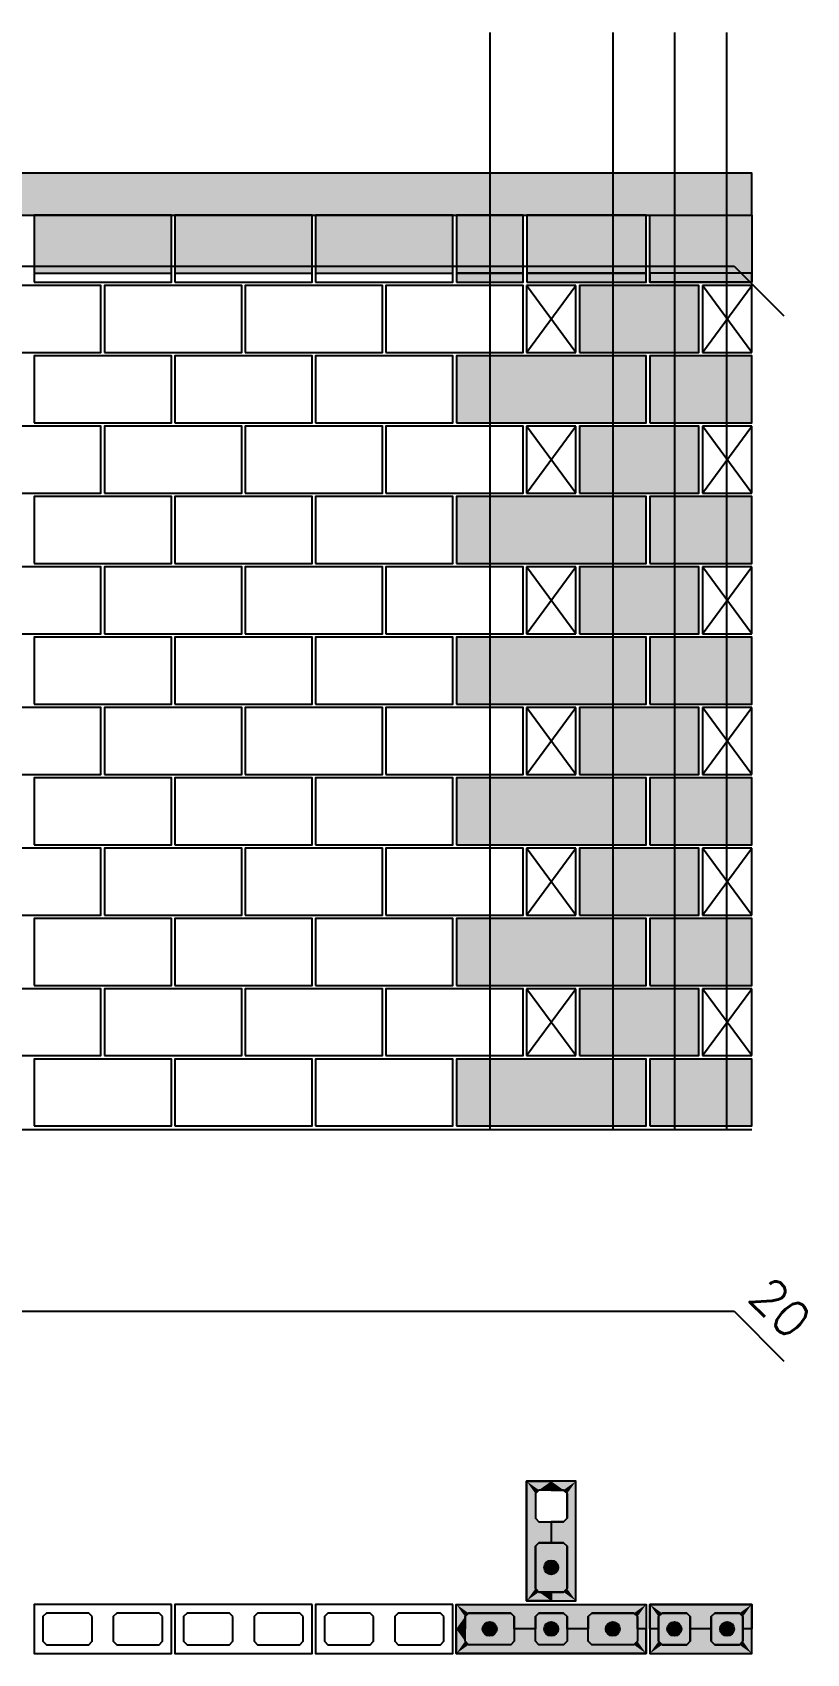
# Model space of a CAD drawing. Extents: x -1.9 to 86, y -1.6 to 60.9.
# Drawn here: x 14.92 to 19.32, y 45.37 to 54.59 of the extents above; entities that cross this region are included whole.
import ezdxf

# ---------------------------------------------------------------- set-up
doc = ezdxf.new("R2010")
doc.units = 0
doc.header["$MEASUREMENT"] = 0
doc.linetypes.add('ESTILO_TQS_0001', pattern=[0.45, 0.3, -0.15])
for name, color, linetype in [('PENA_01', 1, 'CONTINUOUS'), ('PENA_02', 2, 'CONTINUOUS'), ('PENA_03', 3, 'CONTINUOUS'), ('PENA_05', 5, 'CONTINUOUS'), ('PENA_09', 254, 'CONTINUOUS'), ('PENA_11', 252, 'CONTINUOUS'), ('PENA_19', 240, 'CONTINUOUS'), ('PENA_21', 100, 'CONTINUOUS'), ('PENA_23', 50, 'CONTINUOUS'), ('PENA_27', 21, 'CONTINUOUS')]:
    doc.layers.add(name, color=color, linetype=linetype)
doc.styles.get("Standard").update_dxf_attribs({"font": 'ROMANS.SHX'})

msp = doc.modelspace()

# ---------------------------------------------------------------- linework, layer by layer
at = {"layer": 'PENA_01', "linetype": 'Continuous'}
for p, q in [((14.9279, 53.2247), (15.7079, 53.2247)), ((15.7279, 53.2247), (16.5079, 53.2247)), ((16.5279, 53.2247), (17.3079, 53.2247)), ((17.3279, 53.2247), (17.7079, 53.2247)), ((17.7279, 53.2247), (18.4079, 53.2247))]:
    msp.add_line(p, q, dxfattribs=at)
for points in [[(17.7775, 46.2839), (17.7775, 46.1439), (17.7975, 46.1239), (17.9375, 46.1239), (17.9575, 46.1439), (17.9575, 46.2839), (17.9375, 46.3039), (17.7975, 46.3039), (17.7775, 46.2839)], [(17.7775, 45.9839), (17.7775, 45.7439), (17.7975, 45.7239), (17.9375, 45.7239), (17.9575, 45.7439), (17.9575, 45.9839), (17.9375, 46.0039), (17.7975, 46.0039), (17.7775, 45.9839)], [(15.2575, 45.5839), (15.2375, 45.6039), (14.9975, 45.6039), (14.9775, 45.5839), (14.9775, 45.4439), (14.9975, 45.4239), (15.2375, 45.4239), (15.2575, 45.4439), (15.2575, 45.5839)], [(15.6575, 45.5839), (15.6375, 45.6039), (15.3975, 45.6039), (15.3775, 45.5839), (15.3775, 45.4439), (15.3975, 45.4239), (15.6375, 45.4239), (15.6575, 45.4439), (15.6575, 45.5839)], [(16.0575, 45.5839), (16.0375, 45.6039), (15.7975, 45.6039), (15.7775, 45.5839), (15.7775, 45.4439), (15.7975, 45.4239), (16.0375, 45.4239), (16.0575, 45.4439), (16.0575, 45.5839)], [(16.4575, 45.5839), (16.4375, 45.6039), (16.1975, 45.6039), (16.1775, 45.5839), (16.1775, 45.4439), (16.1975, 45.4239), (16.4375, 45.4239), (16.4575, 45.4439), (16.4575, 45.5839)], [(16.8575, 45.5839), (16.8375, 45.6039), (16.5975, 45.6039), (16.5775, 45.5839), (16.5775, 45.4439), (16.5975, 45.4239), (16.8375, 45.4239), (16.8575, 45.4439), (16.8575, 45.5839)], [(17.2575, 45.5839), (17.2375, 45.6039), (16.9975, 45.6039), (16.9775, 45.5839), (16.9775, 45.4439), (16.9975, 45.4239), (17.2375, 45.4239), (17.2575, 45.4439), (17.2575, 45.5839)], [(17.6575, 45.4439), (17.6375, 45.4239), (17.3975, 45.4239), (17.3775, 45.4439), (17.3775, 45.5839), (17.3975, 45.6039), (17.6375, 45.6039), (17.6575, 45.5839), (17.6575, 45.4439)], [(17.9575, 45.4439), (17.9375, 45.4239), (17.7975, 45.4239), (17.7775, 45.4439), (17.7775, 45.5839), (17.7975, 45.6039), (17.9375, 45.6039), (17.9575, 45.5839), (17.9575, 45.4439)], [(18.3575, 45.4439), (18.3375, 45.4239), (18.0975, 45.4239), (18.0775, 45.4439), (18.0775, 45.5839), (18.0975, 45.6039), (18.3375, 45.6039), (18.3575, 45.5839), (18.3575, 45.4439)]]:
    msp.add_lwpolyline(points, dxfattribs=at)
at = {"layer": 'PENA_01', "linetype": 'ESTILO_TQS_0001'}
for points in [[(18.6575, 45.5839), (18.6375, 45.6039), (18.4975, 45.6039), (18.4775, 45.5839), (18.4775, 45.4439), (18.4975, 45.4239), (18.6375, 45.4239), (18.6575, 45.4439), (18.6575, 45.5839)], [(18.9575, 45.5839), (18.9375, 45.6039), (18.7975, 45.6039), (18.7775, 45.5839), (18.7775, 45.4439), (18.7975, 45.4239), (18.9375, 45.4239), (18.9575, 45.4439), (18.9575, 45.5839)]]:
    msp.add_lwpolyline(points, dxfattribs=at)
at = {"layer": 'PENA_02', "linetype": 'ESTILO_TQS_0001'}
msp.add_line((19.0079, 53.2247), (18.4279, 53.2247), dxfattribs=at)
at = {"layer": 'PENA_02', "linetype": 'Continuous'}
for p, q in [((18.0075, 53.1547), (17.7275, 53.1547)), ((17.7275, 53.1547), (17.7275, 52.7747)), ((18.0075, 52.7747), (18.0075, 53.1547)), ((19.0075, 53.1547), (18.7275, 53.1547)), ((18.7275, 53.1547), (18.7275, 52.7747)), ((19.0075, 52.7747), (19.0075, 53.1547)), ((17.7275, 52.7747), (18.0075, 52.7747)), ((18.7275, 52.7747), (19.0075, 52.7747)), ((18.0075, 52.3547), (17.7275, 52.3547)), ((17.7275, 52.3547), (17.7275, 51.9747)), ((18.0075, 51.9747), (18.0075, 52.3547)), ((19.0075, 52.3547), (18.7275, 52.3547)), ((18.7275, 52.3547), (18.7275, 51.9747)), ((19.0075, 51.9747), (19.0075, 52.3547)), ((17.7275, 51.9747), (18.0075, 51.9747)), ((18.7275, 51.9747), (19.0075, 51.9747)), ((18.0075, 51.5547), (17.7275, 51.5547)), ((17.7275, 51.5547), (17.7275, 51.1747)), ((18.0075, 51.1747), (18.0075, 51.5547)), ((19.0075, 51.5547), (18.7275, 51.5547)), ((18.7275, 51.5547), (18.7275, 51.1747)), ((19.0075, 51.1747), (19.0075, 51.5547)), ((17.7275, 51.1747), (18.0075, 51.1747)), ((18.7275, 51.1747), (19.0075, 51.1747)), ((18.0075, 50.7547), (17.7275, 50.7547)), ((17.7275, 50.7547), (17.7275, 50.3747)), ((18.0075, 50.3747), (18.0075, 50.7547)), ((19.0075, 50.7547), (18.7275, 50.7547)), ((18.7275, 50.7547), (18.7275, 50.3747)), ((19.0075, 50.3747), (19.0075, 50.7547)), ((17.7275, 50.3747), (18.0075, 50.3747)), ((18.7275, 50.3747), (19.0075, 50.3747)), ((18.0075, 49.9547), (17.7275, 49.9547)), ((17.7275, 49.9547), (17.7275, 49.5747)), ((18.0075, 49.5747), (18.0075, 49.9547)), ((19.0075, 49.9547), (18.7275, 49.9547)), ((18.7275, 49.9547), (18.7275, 49.5747)), ((19.0075, 49.5747), (19.0075, 49.9547)), ((17.7275, 49.5747), (18.0075, 49.5747)), ((18.7275, 49.5747), (19.0075, 49.5747)), ((18.0075, 49.1547), (17.7275, 49.1547)), ((17.7275, 49.1547), (17.7275, 48.7747)), ((18.0075, 48.7747), (18.0075, 49.1547)), ((19.0075, 49.1547), (18.7275, 49.1547)), ((18.7275, 49.1547), (18.7275, 48.7747)), ((19.0075, 48.7747), (19.0075, 49.1547)), ((17.7275, 48.7747), (18.0075, 48.7747)), ((18.7275, 48.7747), (19.0075, 48.7747)), ((9.0275, 48.3547), (19.0079, 48.3547)), ((17.3275, 45.3739), (17.3275, 45.6539)), ((17.3275, 45.6539), (18.4075, 45.6539)), ((18.4075, 45.6539), (18.4075, 45.3739)), ((18.4075, 45.3739), (17.3275, 45.3739))]:
    msp.add_line(p, q, dxfattribs=at)
for points in [[(9.0275, 53.5547), (19.0074, 53.5547), (19.0074, 53.7947), (9.0275, 53.7947), (9.0275, 53.5547)], [(14.9279, 53.1747), (15.7079, 53.1747), (15.7079, 53.5547), (14.9279, 53.5547), (14.9279, 53.1747)], [(15.7279, 53.1747), (16.5079, 53.1747), (16.5079, 53.5547), (15.7279, 53.5547), (15.7279, 53.1747)], [(16.5279, 53.1747), (17.3079, 53.1747), (17.3079, 53.5547), (16.5279, 53.5547), (16.5279, 53.1747)], [(17.3279, 53.1747), (17.7079, 53.1747), (17.7079, 53.5547), (17.3279, 53.5547), (17.3279, 53.1747)], [(17.7279, 53.1747), (18.4079, 53.1747), (18.4079, 53.5547), (17.7279, 53.5547), (17.7279, 53.1747)], [(19.0079, 53.1747), (18.4279, 53.1747), (18.4279, 53.5547), (19.0079, 53.5547), (19.0079, 53.1747)], [(14.5275, 52.7747), (15.3075, 52.7747), (15.3075, 53.1547), (14.5275, 53.1547), (14.5275, 52.7747)], [(15.3275, 52.7747), (16.1075, 52.7747), (16.1075, 53.1547), (15.3275, 53.1547), (15.3275, 52.7747)], [(16.1275, 52.7747), (16.9075, 52.7747), (16.9075, 53.1547), (16.1275, 53.1547), (16.1275, 52.7747)], [(16.9275, 52.7747), (17.7075, 52.7747), (17.7075, 53.1547), (16.9275, 53.1547), (16.9275, 52.7747)], [(18.0275, 52.7747), (18.7075, 52.7747), (18.7075, 53.1547), (18.0275, 53.1547), (18.0275, 52.7747)], [(14.9279, 52.3747), (15.7079, 52.3747), (15.7079, 52.7547), (14.9279, 52.7547), (14.9279, 52.3747)], [(15.7279, 52.3747), (16.5079, 52.3747), (16.5079, 52.7547), (15.7279, 52.7547), (15.7279, 52.3747)], [(16.5279, 52.3747), (17.3079, 52.3747), (17.3079, 52.7547), (16.5279, 52.7547), (16.5279, 52.3747)], [(17.3279, 52.3747), (18.4079, 52.3747), (18.4079, 52.7547), (17.3279, 52.7547), (17.3279, 52.3747)], [(18.4279, 52.3747), (19.0079, 52.3747), (19.0079, 52.7547), (18.4279, 52.7547), (18.4279, 52.3747)], [(14.5275, 51.9747), (15.3075, 51.9747), (15.3075, 52.3547), (14.5275, 52.3547), (14.5275, 51.9747)], [(15.3275, 51.9747), (16.1075, 51.9747), (16.1075, 52.3547), (15.3275, 52.3547), (15.3275, 51.9747)], [(16.1275, 51.9747), (16.9075, 51.9747), (16.9075, 52.3547), (16.1275, 52.3547), (16.1275, 51.9747)], [(16.9275, 51.9747), (17.7075, 51.9747), (17.7075, 52.3547), (16.9275, 52.3547), (16.9275, 51.9747)], [(18.0275, 51.9747), (18.7075, 51.9747), (18.7075, 52.3547), (18.0275, 52.3547), (18.0275, 51.9747)], [(14.9279, 51.5747), (15.7079, 51.5747), (15.7079, 51.9547), (14.9279, 51.9547), (14.9279, 51.5747)], [(15.7279, 51.5747), (16.5079, 51.5747), (16.5079, 51.9547), (15.7279, 51.9547), (15.7279, 51.5747)], [(16.5279, 51.5747), (17.3079, 51.5747), (17.3079, 51.9547), (16.5279, 51.9547), (16.5279, 51.5747)], [(17.3279, 51.5747), (18.4079, 51.5747), (18.4079, 51.9547), (17.3279, 51.9547), (17.3279, 51.5747)], [(18.4279, 51.5747), (19.0079, 51.5747), (19.0079, 51.9547), (18.4279, 51.9547), (18.4279, 51.5747)], [(14.5275, 51.1747), (15.3075, 51.1747), (15.3075, 51.5547), (14.5275, 51.5547), (14.5275, 51.1747)], [(15.3275, 51.1747), (16.1075, 51.1747), (16.1075, 51.5547), (15.3275, 51.5547), (15.3275, 51.1747)], [(16.1275, 51.1747), (16.9075, 51.1747), (16.9075, 51.5547), (16.1275, 51.5547), (16.1275, 51.1747)], [(16.9275, 51.1747), (17.7075, 51.1747), (17.7075, 51.5547), (16.9275, 51.5547), (16.9275, 51.1747)], [(18.0275, 51.1747), (18.7075, 51.1747), (18.7075, 51.5547), (18.0275, 51.5547), (18.0275, 51.1747)], [(14.9279, 50.7747), (15.7079, 50.7747), (15.7079, 51.1547), (14.9279, 51.1547), (14.9279, 50.7747)], [(15.7279, 50.7747), (16.5079, 50.7747), (16.5079, 51.1547), (15.7279, 51.1547), (15.7279, 50.7747)], [(16.5279, 50.7747), (17.3079, 50.7747), (17.3079, 51.1547), (16.5279, 51.1547), (16.5279, 50.7747)], [(17.3279, 50.7747), (18.4079, 50.7747), (18.4079, 51.1547), (17.3279, 51.1547), (17.3279, 50.7747)], [(18.4279, 50.7747), (19.0079, 50.7747), (19.0079, 51.1547), (18.4279, 51.1547), (18.4279, 50.7747)], [(14.5275, 50.3747), (15.3075, 50.3747), (15.3075, 50.7547), (14.5275, 50.7547), (14.5275, 50.3747)], [(15.3275, 50.3747), (16.1075, 50.3747), (16.1075, 50.7547), (15.3275, 50.7547), (15.3275, 50.3747)], [(16.1275, 50.3747), (16.9075, 50.3747), (16.9075, 50.7547), (16.1275, 50.7547), (16.1275, 50.3747)], [(16.9275, 50.3747), (17.7075, 50.3747), (17.7075, 50.7547), (16.9275, 50.7547), (16.9275, 50.3747)], [(18.0275, 50.3747), (18.7075, 50.3747), (18.7075, 50.7547), (18.0275, 50.7547), (18.0275, 50.3747)], [(14.9279, 49.9747), (15.7079, 49.9747), (15.7079, 50.3547), (14.9279, 50.3547), (14.9279, 49.9747)], [(15.7279, 49.9747), (16.5079, 49.9747), (16.5079, 50.3547), (15.7279, 50.3547), (15.7279, 49.9747)], [(16.5279, 49.9747), (17.3079, 49.9747), (17.3079, 50.3547), (16.5279, 50.3547), (16.5279, 49.9747)], [(17.3279, 49.9747), (18.4079, 49.9747), (18.4079, 50.3547), (17.3279, 50.3547), (17.3279, 49.9747)], [(18.4279, 49.9747), (19.0079, 49.9747), (19.0079, 50.3547), (18.4279, 50.3547), (18.4279, 49.9747)], [(14.5275, 49.5747), (15.3075, 49.5747), (15.3075, 49.9547), (14.5275, 49.9547), (14.5275, 49.5747)], [(15.3275, 49.5747), (16.1075, 49.5747), (16.1075, 49.9547), (15.3275, 49.9547), (15.3275, 49.5747)], [(16.1275, 49.5747), (16.9075, 49.5747), (16.9075, 49.9547), (16.1275, 49.9547), (16.1275, 49.5747)], [(16.9275, 49.5747), (17.7075, 49.5747), (17.7075, 49.9547), (16.9275, 49.9547), (16.9275, 49.5747)], [(18.0275, 49.5747), (18.7075, 49.5747), (18.7075, 49.9547), (18.0275, 49.9547), (18.0275, 49.5747)], [(14.9279, 49.1747), (15.7079, 49.1747), (15.7079, 49.5547), (14.9279, 49.5547), (14.9279, 49.1747)], [(15.7279, 49.1747), (16.5079, 49.1747), (16.5079, 49.5547), (15.7279, 49.5547), (15.7279, 49.1747)], [(16.5279, 49.1747), (17.3079, 49.1747), (17.3079, 49.5547), (16.5279, 49.5547), (16.5279, 49.1747)], [(17.3279, 49.1747), (18.4079, 49.1747), (18.4079, 49.5547), (17.3279, 49.5547), (17.3279, 49.1747)], [(18.4279, 49.1747), (19.0079, 49.1747), (19.0079, 49.5547), (18.4279, 49.5547), (18.4279, 49.1747)], [(14.5275, 48.7747), (15.3075, 48.7747), (15.3075, 49.1547), (14.5275, 49.1547), (14.5275, 48.7747)], [(15.3275, 48.7747), (16.1075, 48.7747), (16.1075, 49.1547), (15.3275, 49.1547), (15.3275, 48.7747)], [(16.1275, 48.7747), (16.9075, 48.7747), (16.9075, 49.1547), (16.1275, 49.1547), (16.1275, 48.7747)], [(16.9275, 48.7747), (17.7075, 48.7747), (17.7075, 49.1547), (16.9275, 49.1547), (16.9275, 48.7747)], [(18.0275, 48.7747), (18.7075, 48.7747), (18.7075, 49.1547), (18.0275, 49.1547), (18.0275, 48.7747)], [(14.9279, 48.3747), (15.7079, 48.3747), (15.7079, 48.7547), (14.9279, 48.7547), (14.9279, 48.3747)], [(15.7279, 48.3747), (16.5079, 48.3747), (16.5079, 48.7547), (15.7279, 48.7547), (15.7279, 48.3747)], [(16.5279, 48.3747), (17.3079, 48.3747), (17.3079, 48.7547), (16.5279, 48.7547), (16.5279, 48.3747)], [(17.3279, 48.3747), (18.4079, 48.3747), (18.4079, 48.7547), (17.3279, 48.7547), (17.3279, 48.3747)], [(18.4279, 48.3747), (19.0079, 48.3747), (19.0079, 48.7547), (18.4279, 48.7547), (18.4279, 48.3747)], [(17.7275, 46.3539), (17.7275, 45.6739), (18.0075, 45.6739), (18.0075, 46.3539), (17.7275, 46.3539)], [(15.7075, 45.6539), (14.9275, 45.6539), (14.9275, 45.3739), (15.7075, 45.3739), (15.7075, 45.6539)], [(16.5075, 45.6539), (15.7275, 45.6539), (15.7275, 45.3739), (16.5075, 45.3739), (16.5075, 45.6539)], [(17.3075, 45.6539), (16.5275, 45.6539), (16.5275, 45.3739), (17.3075, 45.3739), (17.3075, 45.6539)], [(19.0075, 45.6539), (18.4275, 45.6539), (18.4275, 45.3739), (19.0075, 45.3739), (19.0075, 45.6539)]]:
    msp.add_lwpolyline(points, dxfattribs=at)
at = {"layer": 'PENA_03', "linetype": 'Continuous'}
for p, q in [((17.7275, 52.7747), (18.0075, 53.1547)), ((18.0075, 52.7747), (17.7275, 53.1547)), ((18.7275, 52.7747), (19.0075, 53.1547)), ((19.0075, 52.7747), (18.7275, 53.1547)), ((17.7275, 51.9747), (18.0075, 52.3547)), ((18.0075, 51.9747), (17.7275, 52.3547)), ((18.7275, 51.9747), (19.0075, 52.3547)), ((19.0075, 51.9747), (18.7275, 52.3547)), ((17.7275, 51.1747), (18.0075, 51.5547)), ((18.0075, 51.1747), (17.7275, 51.5547)), ((18.7275, 51.1747), (19.0075, 51.5547)), ((19.0075, 51.1747), (18.7275, 51.5547)), ((17.7275, 50.3747), (18.0075, 50.7547)), ((18.0075, 50.3747), (17.7275, 50.7547)), ((18.7275, 50.3747), (19.0075, 50.7547)), ((19.0075, 50.3747), (18.7275, 50.7547)), ((17.7275, 49.5747), (18.0075, 49.9547)), ((18.0075, 49.5747), (17.7275, 49.9547)), ((18.7275, 49.5747), (19.0075, 49.9547)), ((19.0075, 49.5747), (18.7275, 49.9547)), ((17.7275, 48.7747), (18.0075, 49.1547)), ((18.0075, 48.7747), (17.7275, 49.1547)), ((18.7275, 48.7747), (19.0075, 49.1547)), ((19.0075, 48.7747), (18.7275, 49.1547))]:
    msp.add_line(p, q, dxfattribs=at)
for points in [[(17.7975, 45.7239), (17.7775, 45.7439), (17.7775, 45.9839), (17.7975, 46.0039), (17.9375, 46.0039), (17.9575, 45.9839), (17.9575, 45.7439), (17.9375, 45.7239), (17.7975, 45.7239)], [(17.6575, 45.4439), (17.6375, 45.4239), (17.3975, 45.4239), (17.3775, 45.4439), (17.3775, 45.5839), (17.3975, 45.6039), (17.6375, 45.6039), (17.6575, 45.5839), (17.6575, 45.4439)], [(17.9575, 45.4439), (17.9375, 45.4239), (17.7975, 45.4239), (17.7775, 45.4439), (17.7775, 45.5839), (17.7975, 45.6039), (17.9375, 45.6039), (17.9575, 45.5839), (17.9575, 45.4439)], [(18.3575, 45.4439), (18.3375, 45.4239), (18.0975, 45.4239), (18.0775, 45.4439), (18.0775, 45.5839), (18.0975, 45.6039), (18.3375, 45.6039), (18.3575, 45.5839), (18.3575, 45.4439)], [(18.6575, 45.4439), (18.6375, 45.4239), (18.4975, 45.4239), (18.4775, 45.4439), (18.4775, 45.5839), (18.4975, 45.6039), (18.6375, 45.6039), (18.6575, 45.5839), (18.6575, 45.4439)], [(18.9575, 45.4439), (18.9375, 45.4239), (18.7975, 45.4239), (18.7775, 45.4439), (18.7775, 45.5839), (18.7975, 45.6039), (18.9375, 45.6039), (18.9575, 45.5839), (18.9575, 45.4439)]]:
    msp.add_lwpolyline(points, dxfattribs=at)
for centre in [(17.8675, 45.8639), (17.5175, 45.5139), (17.8675, 45.5139), (18.2175, 45.5139), (18.5675, 45.5139), (18.8675, 45.5139)]:
    msp.add_circle(centre, 0.04, dxfattribs=at)
for points in [[(17.9075, 45.8639), (17.8475, 45.8985), (17.8299, 45.8776)], [(17.9075, 45.8639), (17.8299, 45.8776), (17.8299, 45.8502)], [(17.9075, 45.8639), (17.8299, 45.8502), (17.8475, 45.8292)], [(17.9075, 45.8639), (17.8744, 45.9033), (17.8475, 45.8985)], [(17.9075, 45.8639), (17.8475, 45.8292), (17.8744, 45.8245)], [(17.9075, 45.8639), (17.8981, 45.8896), (17.8744, 45.9033)], [(17.9075, 45.8639), (17.8744, 45.8245), (17.8981, 45.8382)], [(17.9075, 45.8639), (17.8981, 45.8382), (17.9075, 45.8639)], [(17.5575, 45.5139), (17.5244, 45.5533), (17.4975, 45.5485)], [(17.5575, 45.5139), (17.5481, 45.5396), (17.5244, 45.5533)], [(17.9075, 45.5139), (17.8744, 45.5533), (17.8475, 45.5485)], [(17.9075, 45.5139), (17.8981, 45.5396), (17.8744, 45.5533)], [(18.2575, 45.5139), (18.2244, 45.5533), (18.1975, 45.5485)], [(18.2575, 45.5139), (18.2481, 45.5396), (18.2244, 45.5533)], [(18.6075, 45.5139), (18.5744, 45.5533), (18.5475, 45.5485)], [(18.6075, 45.5139), (18.5981, 45.5396), (18.5744, 45.5533)], [(18.9075, 45.5139), (18.8744, 45.5533), (18.8475, 45.5485)], [(18.9075, 45.5139), (18.8981, 45.5396), (18.8744, 45.5533)], [(17.5575, 45.5139), (17.4975, 45.5485), (17.4799, 45.5276)], [(17.5575, 45.5139), (17.4799, 45.5276), (17.4799, 45.5002)], [(17.5575, 45.5139), (17.4799, 45.5002), (17.4975, 45.4792)], [(17.5575, 45.5139), (17.4975, 45.4792), (17.5244, 45.4745)], [(17.5575, 45.5139), (17.5244, 45.4745), (17.5481, 45.4882)], [(17.5575, 45.5139), (17.5481, 45.4882), (17.5575, 45.5139)], [(17.9075, 45.5139), (17.8475, 45.5485), (17.8299, 45.5276)], [(17.9075, 45.5139), (17.8299, 45.5276), (17.8299, 45.5002)], [(17.9075, 45.5139), (17.8299, 45.5002), (17.8475, 45.4792)], [(17.9075, 45.5139), (17.8475, 45.4792), (17.8744, 45.4745)], [(17.9075, 45.5139), (17.8744, 45.4745), (17.8981, 45.4882)], [(17.9075, 45.5139), (17.8981, 45.4882), (17.9075, 45.5139)], [(18.2575, 45.5139), (18.1975, 45.5485), (18.1799, 45.5276)], [(18.2575, 45.5139), (18.1799, 45.5276), (18.1799, 45.5002)], [(18.2575, 45.5139), (18.1799, 45.5002), (18.1975, 45.4792)], [(18.2575, 45.5139), (18.1975, 45.4792), (18.2244, 45.4745)], [(18.2575, 45.5139), (18.2244, 45.4745), (18.2481, 45.4882)], [(18.2575, 45.5139), (18.2481, 45.4882), (18.2575, 45.5139)], [(18.6075, 45.5139), (18.5475, 45.5485), (18.5299, 45.5276)], [(18.6075, 45.5139), (18.5299, 45.5276), (18.5299, 45.5002)], [(18.6075, 45.5139), (18.5299, 45.5002), (18.5475, 45.4792)], [(18.6075, 45.5139), (18.5475, 45.4792), (18.5744, 45.4745)], [(18.6075, 45.5139), (18.5744, 45.4745), (18.5981, 45.4882)], [(18.6075, 45.5139), (18.5981, 45.4882), (18.6075, 45.5139)], [(18.9075, 45.5139), (18.8475, 45.5485), (18.8299, 45.5276)], [(18.9075, 45.5139), (18.8299, 45.5276), (18.8299, 45.5002)], [(18.9075, 45.5139), (18.8299, 45.5002), (18.8475, 45.4792)], [(18.9075, 45.5139), (18.8475, 45.4792), (18.8744, 45.4745)], [(18.9075, 45.5139), (18.8744, 45.4745), (18.8981, 45.4882)], [(18.9075, 45.5139), (18.8981, 45.4882), (18.9075, 45.5139)]]:
    msp.add_solid(points, dxfattribs=at)
at = {"layer": 'PENA_05', "linetype": 'Continuous'}
for p, q in [((9.0362, 53.2644), (18.9077, 53.2648)), ((18.9077, 53.2648), (19.1906, 52.982)), ((9.0362, 47.3204), (18.9077, 47.3209)), ((18.9077, 47.3209), (19.1906, 47.038))]:
    msp.add_line(p, q, dxfattribs=at)
for points in [[(17.5175, 54.5947), (17.5175, 48.3547)], [(18.2175, 54.5947), (18.2175, 48.3547)], [(18.5675, 54.5947), (18.5675, 48.3547)], [(18.8633, 54.5947), (18.8633, 48.3547)]]:
    msp.add_lwpolyline(points, dxfattribs=at)
at = {"layer": 'PENA_09', "linetype": 'Continuous'}
for points in [[(14.9279, 53.2247), (15.7079, 53.2247), (15.7079, 53.5547), (14.9279, 53.5547), (14.9279, 53.2247)], [(15.7279, 53.2247), (16.5079, 53.2247), (16.5079, 53.5547), (15.7279, 53.5547), (15.7279, 53.2247)], [(16.5279, 53.2247), (17.3079, 53.2247), (17.3079, 53.5547), (16.5279, 53.5547), (16.5279, 53.2247)], [(17.3279, 53.2247), (17.7079, 53.2247), (17.7079, 53.5547), (17.3279, 53.5547), (17.3279, 53.2247)], [(17.7279, 53.2247), (18.4079, 53.2247), (18.4079, 53.5547), (17.7279, 53.5547), (17.7279, 53.2247)], [(18.4279, 53.5547), (19.0079, 53.5547), (19.0079, 53.2247), (18.4279, 53.2247), (18.4279, 53.5547)]]:
    msp.add_lwpolyline(points, dxfattribs=at)
for points in [[(14.9279, 53.2247), (15.7079, 53.2247), (15.7079, 53.5547)], [(14.9279, 53.2247), (15.7079, 53.5547), (14.9279, 53.5547)], [(14.9279, 53.2247), (14.9279, 53.5547), (14.9279, 53.2247)], [(15.7279, 53.2247), (16.5079, 53.2247), (16.5079, 53.5547)], [(15.7279, 53.2247), (16.5079, 53.5547), (15.7279, 53.5547)], [(15.7279, 53.2247), (15.7279, 53.5547), (15.7279, 53.2247)], [(16.5279, 53.2247), (17.3079, 53.2247), (17.3079, 53.5547)], [(16.5279, 53.2247), (17.3079, 53.5547), (16.5279, 53.5547)], [(16.5279, 53.2247), (16.5279, 53.5547), (16.5279, 53.2247)], [(17.3279, 53.2247), (17.7079, 53.2247), (17.7079, 53.5547)], [(17.3279, 53.2247), (17.7079, 53.5547), (17.3279, 53.5547)], [(17.3279, 53.2247), (17.3279, 53.5547), (17.3279, 53.2247)], [(17.7279, 53.2247), (18.4079, 53.2247), (18.4079, 53.5547)], [(17.7279, 53.2247), (18.4079, 53.5547), (17.7279, 53.5547)], [(17.7279, 53.2247), (17.7279, 53.5547), (17.7279, 53.2247)], [(18.4279, 53.5547), (19.0079, 53.5547), (19.0079, 53.2247)], [(18.4279, 53.5547), (19.0079, 53.2247), (18.4279, 53.2247)], [(18.4279, 53.5547), (18.4279, 53.2247), (18.4279, 53.5547)]]:
    msp.add_solid(points, dxfattribs=at)
at = {"layer": 'PENA_11', "linetype": 'Continuous'}
for points in [[(9.0275, 53.5547), (19.0074, 53.5547), (19.0074, 53.7947)], [(9.0275, 53.5547), (19.0074, 53.7947), (9.0275, 53.7947)], [(17.7975, 45.7239), (17.7775, 45.9839), (17.7975, 46.0039)], [(17.7975, 45.7239), (17.7775, 45.7439), (17.7775, 45.9839)], [(17.7975, 45.7239), (17.7975, 46.0039), (17.9375, 46.0039)], [(17.7975, 45.7239), (17.9375, 46.0039), (17.9575, 45.9839)], [(17.7975, 45.7239), (17.9575, 45.9839), (17.9575, 45.7439)], [(17.7975, 45.7239), (17.9575, 45.7439), (17.9375, 45.7239)], [(17.7975, 45.7239), (17.9375, 45.7239), (17.7975, 45.7239)], [(17.6575, 45.4439), (17.3775, 45.5839), (17.3975, 45.6039)], [(17.6575, 45.4439), (17.3775, 45.4439), (17.3775, 45.5839)], [(17.6575, 45.4439), (17.3975, 45.6039), (17.6375, 45.6039)], [(17.6575, 45.4439), (17.6375, 45.6039), (17.6575, 45.5839)], [(17.6575, 45.4439), (17.6575, 45.5839), (17.6575, 45.4439)], [(17.9575, 45.4439), (17.7775, 45.5839), (17.7975, 45.6039)], [(17.9575, 45.4439), (17.7775, 45.4439), (17.7775, 45.5839)], [(17.9575, 45.4439), (17.7975, 45.6039), (17.9375, 45.6039)], [(17.9575, 45.4439), (17.9375, 45.6039), (17.9575, 45.5839)], [(17.9575, 45.4439), (17.9575, 45.5839), (17.9575, 45.4439)], [(18.3575, 45.4439), (18.0775, 45.5839), (18.0975, 45.6039)], [(18.3575, 45.4439), (18.0775, 45.4439), (18.0775, 45.5839)], [(18.3575, 45.4439), (18.0975, 45.6039), (18.3375, 45.6039)], [(18.3575, 45.4439), (18.3375, 45.6039), (18.3575, 45.5839)], [(18.3575, 45.4439), (18.3575, 45.5839), (18.3575, 45.4439)], [(18.6575, 45.4439), (18.4775, 45.5839), (18.4975, 45.6039)], [(18.6575, 45.4439), (18.4775, 45.4439), (18.4775, 45.5839)], [(18.6575, 45.4439), (18.4975, 45.6039), (18.6375, 45.6039)], [(18.6575, 45.4439), (18.6375, 45.6039), (18.6575, 45.5839)], [(18.6575, 45.4439), (18.6575, 45.5839), (18.6575, 45.4439)], [(18.9575, 45.4439), (18.7775, 45.5839), (18.7975, 45.6039)], [(18.9575, 45.4439), (18.7775, 45.4439), (18.7775, 45.5839)], [(18.9575, 45.4439), (18.7975, 45.6039), (18.9375, 45.6039)], [(18.9575, 45.4439), (18.9375, 45.6039), (18.9575, 45.5839)], [(18.9575, 45.4439), (18.9575, 45.5839), (18.9575, 45.4439)], [(17.6575, 45.4439), (17.3975, 45.4239), (17.3775, 45.4439)], [(17.6575, 45.4439), (17.6375, 45.4239), (17.3975, 45.4239)], [(17.9575, 45.4439), (17.7975, 45.4239), (17.7775, 45.4439)], [(17.9575, 45.4439), (17.9375, 45.4239), (17.7975, 45.4239)], [(18.3575, 45.4439), (18.0975, 45.4239), (18.0775, 45.4439)], [(18.3575, 45.4439), (18.3375, 45.4239), (18.0975, 45.4239)], [(18.6575, 45.4439), (18.4975, 45.4239), (18.4775, 45.4439)], [(18.6575, 45.4439), (18.6375, 45.4239), (18.4975, 45.4239)], [(18.9575, 45.4439), (18.7975, 45.4239), (18.7775, 45.4439)], [(18.9575, 45.4439), (18.9375, 45.4239), (18.7975, 45.4239)]]:
    msp.add_solid(points, dxfattribs=at)
at = {"layer": 'PENA_19', "linetype": 'Continuous'}
for points in [[(17.3279, 52.3747), (18.4079, 52.3747), (18.4079, 52.7547), (17.3279, 52.7547), (17.3279, 52.3747)], [(17.3279, 51.5747), (18.4079, 51.5747), (18.4079, 51.9547), (17.3279, 51.9547), (17.3279, 51.5747)], [(17.3279, 50.7747), (18.4079, 50.7747), (18.4079, 51.1547), (17.3279, 51.1547), (17.3279, 50.7747)], [(17.3279, 49.9747), (18.4079, 49.9747), (18.4079, 50.3547), (17.3279, 50.3547), (17.3279, 49.9747)], [(17.3279, 49.1747), (18.4079, 49.1747), (18.4079, 49.5547), (17.3279, 49.5547), (17.3279, 49.1747)], [(17.3279, 48.3747), (18.4079, 48.3747), (18.4079, 48.7547), (17.3279, 48.7547), (17.3279, 48.3747)], [(18.4075, 45.5139), (18.3575, 45.5139), (18.3575, 45.5839), (18.3375, 45.6039), (18.0975, 45.6039), (18.0775, 45.5839), (18.0775, 45.5139), (17.9575, 45.5139), (17.9575, 45.5839), (17.9375, 45.6039), (17.7975, 45.6039), (17.7775, 45.5839), (17.7775, 45.5139), (17.6575, 45.5139), (17.6575, 45.5839), (17.6375, 45.6039), (17.3975, 45.6039), (17.3775, 45.5839), (17.3775, 45.5139), (17.3275, 45.5139), (17.3275, 45.6539), (18.4075, 45.6539), (18.4075, 45.5139)], [(18.4075, 45.5139), (18.3575, 45.5139), (18.3575, 45.4439), (18.3375, 45.4239), (18.0975, 45.4239), (18.0775, 45.4439), (18.0775, 45.5139), (17.9575, 45.5139), (17.9575, 45.4439), (17.9375, 45.4239), (17.7975, 45.4239), (17.7775, 45.4439), (17.7775, 45.5139), (17.6575, 45.5139), (17.6575, 45.4439), (17.6375, 45.4239), (17.3975, 45.4239), (17.3775, 45.4439), (17.3775, 45.5139), (17.3275, 45.5139), (17.3275, 45.3739), (18.4075, 45.3739), (18.4075, 45.5139)]]:
    msp.add_lwpolyline(points, dxfattribs=at)
for points in [[(17.3279, 52.3747), (18.4079, 52.3747), (18.4079, 52.7547)], [(17.3279, 52.3747), (18.4079, 52.7547), (17.3279, 52.7547)], [(17.3279, 52.3747), (17.3279, 52.7547), (17.3279, 52.3747)], [(17.3279, 51.5747), (18.4079, 51.5747), (18.4079, 51.9547)], [(17.3279, 51.5747), (18.4079, 51.9547), (17.3279, 51.9547)], [(17.3279, 51.5747), (17.3279, 51.9547), (17.3279, 51.5747)], [(17.3279, 50.7747), (18.4079, 50.7747), (18.4079, 51.1547)], [(17.3279, 50.7747), (18.4079, 51.1547), (17.3279, 51.1547)], [(17.3279, 50.7747), (17.3279, 51.1547), (17.3279, 50.7747)], [(17.3279, 49.9747), (18.4079, 49.9747), (18.4079, 50.3547)], [(17.3279, 49.9747), (18.4079, 50.3547), (17.3279, 50.3547)], [(17.3279, 49.9747), (17.3279, 50.3547), (17.3279, 49.9747)], [(17.3279, 49.1747), (18.4079, 49.1747), (18.4079, 49.5547)], [(17.3279, 49.1747), (18.4079, 49.5547), (17.3279, 49.5547)], [(17.3279, 49.1747), (17.3279, 49.5547), (17.3279, 49.1747)], [(17.3279, 48.3747), (18.4079, 48.3747), (18.4079, 48.7547)], [(17.3279, 48.3747), (18.4079, 48.7547), (17.3279, 48.7547)], [(17.3279, 48.3747), (17.3279, 48.7547), (17.3279, 48.3747)], [(18.4075, 45.6539), (17.3975, 45.6039), (17.3275, 45.6539)], [(17.3975, 45.6039), (17.3775, 45.5839), (17.3275, 45.6539)], [(17.3275, 45.6539), (17.3775, 45.5839), (17.3275, 45.5139)], [(17.6375, 45.6039), (17.3975, 45.6039), (18.4075, 45.6539)], [(17.7975, 45.6039), (17.6375, 45.6039), (18.4075, 45.6539)], [(18.4075, 45.6539), (17.9375, 45.6039), (17.7975, 45.6039)], [(17.9375, 45.6039), (18.4075, 45.6539), (17.9575, 45.5839)], [(18.4075, 45.6539), (18.0975, 45.6039), (17.9575, 45.5839)], [(18.3375, 45.6039), (18.0975, 45.6039), (18.4075, 45.6539)], [(18.3575, 45.5839), (18.3375, 45.6039), (18.4075, 45.6539)], [(18.4075, 45.5139), (18.3575, 45.5139), (18.4075, 45.6539)], [(18.3575, 45.5139), (18.3575, 45.5839), (18.4075, 45.6539)], [(17.3775, 45.5839), (17.3775, 45.5139), (17.3275, 45.5139)], [(17.6575, 45.5839), (17.6375, 45.6039), (17.7975, 45.6039)], [(17.6575, 45.5139), (17.6575, 45.5839), (17.7975, 45.6039)], [(17.6575, 45.5139), (17.7975, 45.6039), (17.7775, 45.5839)], [(17.6575, 45.5139), (17.7775, 45.5839), (17.7775, 45.5139)], [(17.9575, 45.5839), (18.0975, 45.6039), (17.9575, 45.5139)], [(18.0975, 45.6039), (18.0775, 45.5839), (17.9575, 45.5139)], [(17.9575, 45.5139), (18.0775, 45.5839), (18.0775, 45.5139)], [(17.3275, 45.3739), (17.3775, 45.4439), (17.3275, 45.5139)], [(17.3775, 45.4439), (17.3775, 45.5139), (17.3275, 45.5139)], [(17.6575, 45.5139), (17.6575, 45.4439), (17.7975, 45.4239)], [(17.6575, 45.5139), (17.7975, 45.4239), (17.7775, 45.4439)], [(17.6575, 45.5139), (17.7775, 45.4439), (17.7775, 45.5139)], [(17.9575, 45.4439), (18.0975, 45.4239), (17.9575, 45.5139)], [(18.0975, 45.4239), (18.0775, 45.4439), (17.9575, 45.5139)], [(17.9575, 45.5139), (18.0775, 45.4439), (18.0775, 45.5139)], [(18.4075, 45.5139), (18.3575, 45.5139), (18.4075, 45.3739)], [(18.3575, 45.5139), (18.3575, 45.4439), (18.4075, 45.3739)], [(17.3975, 45.4239), (17.3775, 45.4439), (17.3275, 45.3739)], [(18.4075, 45.3739), (17.3975, 45.4239), (17.3275, 45.3739)], [(17.6375, 45.4239), (17.3975, 45.4239), (18.4075, 45.3739)], [(17.6575, 45.4439), (17.6375, 45.4239), (17.7975, 45.4239)], [(17.7975, 45.4239), (17.6375, 45.4239), (18.4075, 45.3739)], [(18.4075, 45.3739), (17.9375, 45.4239), (17.7975, 45.4239)], [(17.9375, 45.4239), (18.4075, 45.3739), (17.9575, 45.4439)], [(18.4075, 45.3739), (18.0975, 45.4239), (17.9575, 45.4439)], [(18.3375, 45.4239), (18.0975, 45.4239), (18.4075, 45.3739)], [(18.3575, 45.4439), (18.3375, 45.4239), (18.4075, 45.3739)]]:
    msp.add_solid(points, dxfattribs=at)
at = {"layer": 'PENA_21', "linetype": 'Continuous'}
for points in [[(17.7279, 53.1747), (18.4079, 53.1747), (18.4079, 53.2247), (17.7279, 53.2247), (17.7279, 53.1747)], [(18.0275, 52.7747), (18.7075, 52.7747), (18.7075, 53.1547), (18.0275, 53.1547), (18.0275, 52.7747)], [(18.0275, 51.9747), (18.7075, 51.9747), (18.7075, 52.3547), (18.0275, 52.3547), (18.0275, 51.9747)], [(18.0275, 51.1747), (18.7075, 51.1747), (18.7075, 51.5547), (18.0275, 51.5547), (18.0275, 51.1747)], [(18.0275, 50.3747), (18.7075, 50.3747), (18.7075, 50.7547), (18.0275, 50.7547), (18.0275, 50.3747)], [(18.0275, 49.5747), (18.7075, 49.5747), (18.7075, 49.9547), (18.0275, 49.9547), (18.0275, 49.5747)], [(18.0275, 48.7747), (18.7075, 48.7747), (18.7075, 49.1547), (18.0275, 49.1547), (18.0275, 48.7747)], [(17.8675, 46.3539), (17.8675, 46.3039), (17.7975, 46.3039), (17.7775, 46.2839), (17.7775, 46.1439), (17.7975, 46.1239), (17.8675, 46.1239), (17.8675, 46.0039), (17.7975, 46.0039), (17.7775, 45.9839), (17.7775, 45.7439), (17.7975, 45.7239), (17.8675, 45.7239), (17.8675, 45.6739), (17.7275, 45.6739), (17.7275, 46.3539), (17.8675, 46.3539)], [(17.8675, 46.3539), (17.8675, 46.3039), (17.9375, 46.3039), (17.9575, 46.2839), (17.9575, 46.1439), (17.9375, 46.1239), (17.8675, 46.1239), (17.8675, 46.0039), (17.9375, 46.0039), (17.9575, 45.9839), (17.9575, 45.7439), (17.9375, 45.7239), (17.8675, 45.7239), (17.8675, 45.6739), (18.0075, 45.6739), (18.0075, 46.3539), (17.8675, 46.3539)]]:
    msp.add_lwpolyline(points, dxfattribs=at)
for points in [[(17.7279, 53.1747), (18.4079, 53.1747), (18.4079, 53.2247)], [(17.7279, 53.1747), (18.4079, 53.2247), (17.7279, 53.2247)], [(17.7279, 53.1747), (17.7279, 53.2247), (17.7279, 53.1747)], [(18.0275, 52.7747), (18.7075, 52.7747), (18.7075, 53.1547)], [(18.0275, 52.7747), (18.7075, 53.1547), (18.0275, 53.1547)], [(18.0275, 52.7747), (18.0275, 53.1547), (18.0275, 52.7747)], [(18.0275, 51.9747), (18.7075, 51.9747), (18.7075, 52.3547)], [(18.0275, 51.9747), (18.7075, 52.3547), (18.0275, 52.3547)], [(18.0275, 51.9747), (18.0275, 52.3547), (18.0275, 51.9747)], [(18.0275, 51.1747), (18.7075, 51.1747), (18.7075, 51.5547)], [(18.0275, 51.1747), (18.7075, 51.5547), (18.0275, 51.5547)], [(18.0275, 51.1747), (18.0275, 51.5547), (18.0275, 51.1747)], [(18.0275, 50.3747), (18.7075, 50.3747), (18.7075, 50.7547)], [(18.0275, 50.3747), (18.7075, 50.7547), (18.0275, 50.7547)], [(18.0275, 50.3747), (18.0275, 50.7547), (18.0275, 50.3747)], [(18.0275, 49.5747), (18.7075, 49.5747), (18.7075, 49.9547)], [(18.0275, 49.5747), (18.7075, 49.9547), (18.0275, 49.9547)], [(18.0275, 49.5747), (18.0275, 49.9547), (18.0275, 49.5747)], [(18.0275, 48.7747), (18.7075, 48.7747), (18.7075, 49.1547)], [(18.0275, 48.7747), (18.7075, 49.1547), (18.0275, 49.1547)], [(18.0275, 48.7747), (18.0275, 49.1547), (18.0275, 48.7747)], [(17.7975, 46.3039), (17.7775, 46.2839), (17.7275, 46.3539)], [(17.7975, 46.3039), (17.7275, 46.3539), (17.8675, 46.3539)], [(17.7275, 46.3539), (17.7775, 46.2839), (17.7275, 45.6739)], [(17.7975, 46.3039), (17.8675, 46.3539), (17.8675, 46.3039)], [(18.0075, 46.3539), (17.8675, 46.3539), (17.9375, 46.3039)], [(17.9375, 46.3039), (17.8675, 46.3539), (17.8675, 46.3039)], [(17.9575, 46.2839), (18.0075, 46.3539), (17.9375, 46.3039)], [(18.0075, 45.6739), (18.0075, 46.3539), (17.9575, 46.2839)], [(17.7275, 45.6739), (17.7775, 46.2839), (17.7775, 45.7439)], [(17.7775, 45.7439), (17.7775, 46.2839), (17.7775, 46.1439)], [(17.9575, 46.1439), (18.0075, 45.6739), (17.9575, 46.2839)], [(17.7775, 45.7439), (17.7775, 45.9839), (17.7775, 46.1439)], [(17.7975, 46.1239), (17.7775, 45.9839), (17.7775, 46.1439)], [(17.7975, 46.1239), (17.7975, 46.0039), (17.7775, 45.9839)], [(17.8675, 46.1239), (17.7975, 46.0039), (17.7975, 46.1239)], [(17.8675, 46.1239), (17.8675, 46.0039), (17.7975, 46.0039)], [(17.8675, 46.1239), (17.9375, 46.0039), (17.9375, 46.1239)], [(17.8675, 46.1239), (17.8675, 46.0039), (17.9375, 46.0039)], [(17.9375, 46.1239), (17.9575, 45.9839), (17.9575, 46.1439)], [(17.9375, 46.0039), (17.9575, 45.9839), (17.9375, 46.1239)], [(17.9575, 45.9839), (18.0075, 45.6739), (17.9575, 46.1439)], [(17.9575, 45.9839), (17.9575, 45.7439), (18.0075, 45.6739)], [(17.7975, 45.7239), (17.7275, 45.6739), (17.7775, 45.7439)], [(17.9575, 45.7439), (17.9375, 45.7239), (18.0075, 45.6739)], [(17.8675, 45.6739), (17.7275, 45.6739), (17.7975, 45.7239)], [(17.8675, 45.7239), (17.8675, 45.6739), (17.7975, 45.7239)], [(17.9375, 45.7239), (17.8675, 45.7239), (18.0075, 45.6739)], [(17.8675, 45.7239), (17.8675, 45.6739), (18.0075, 45.6739)]]:
    msp.add_solid(points, dxfattribs=at)
at = {"layer": 'PENA_23', "linetype": 'Continuous'}
msp.add_lwpolyline([(17.3279, 53.1747), (17.7079, 53.1747), (17.7079, 53.2247), (17.3279, 53.2247), (17.3279, 53.1747)], dxfattribs=at)
for points in [[(17.3279, 53.1747), (17.7079, 53.1747), (17.7079, 53.2247)], [(17.3279, 53.1747), (17.7079, 53.2247), (17.3279, 53.2247)], [(17.3279, 53.1747), (17.3279, 53.2247), (17.3279, 53.1747)]]:
    msp.add_solid(points, dxfattribs=at)
at = {"layer": 'PENA_27', "linetype": 'Continuous'}
for points in [[(18.4279, 53.1747), (19.0079, 53.1747), (19.0079, 53.2247), (18.4279, 53.2247), (18.4279, 53.1747)], [(18.4279, 52.3747), (19.0079, 52.3747), (19.0079, 52.7547), (18.4279, 52.7547), (18.4279, 52.3747)], [(18.4279, 51.5747), (19.0079, 51.5747), (19.0079, 51.9547), (18.4279, 51.9547), (18.4279, 51.5747)], [(18.4279, 50.7747), (19.0079, 50.7747), (19.0079, 51.1547), (18.4279, 51.1547), (18.4279, 50.7747)], [(18.4279, 49.9747), (19.0079, 49.9747), (19.0079, 50.3547), (18.4279, 50.3547), (18.4279, 49.9747)], [(18.4279, 49.1747), (19.0079, 49.1747), (19.0079, 49.5547), (18.4279, 49.5547), (18.4279, 49.1747)], [(18.4279, 48.3747), (19.0079, 48.3747), (19.0079, 48.7547), (18.4279, 48.7547), (18.4279, 48.3747)], [(18.4275, 45.6539), (19.0075, 45.6539), (19.0075, 45.5139), (18.9575, 45.5139), (18.9575, 45.5839), (18.9375, 45.6039), (18.7975, 45.6039), (18.7775, 45.5839), (18.7775, 45.5139), (18.6575, 45.5139), (18.6575, 45.5839), (18.6375, 45.6039), (18.4975, 45.6039), (18.4775, 45.5839), (18.4775, 45.5139), (18.4275, 45.5139), (18.4275, 45.6539)], [(18.4275, 45.3739), (19.0075, 45.3739), (19.0075, 45.5139), (18.9575, 45.5139), (18.9575, 45.4439), (18.9375, 45.4239), (18.7975, 45.4239), (18.7775, 45.4439), (18.7775, 45.5139), (18.6575, 45.5139), (18.6575, 45.4439), (18.6375, 45.4239), (18.4975, 45.4239), (18.4775, 45.4439), (18.4775, 45.5139), (18.4275, 45.5139), (18.4275, 45.3739)]]:
    msp.add_lwpolyline(points, dxfattribs=at)
for points in [[(18.4279, 53.1747), (19.0079, 53.1747), (19.0079, 53.2247)], [(18.4279, 53.1747), (19.0079, 53.2247), (18.4279, 53.2247)], [(18.4279, 53.1747), (18.4279, 53.2247), (18.4279, 53.1747)], [(18.4279, 52.3747), (19.0079, 52.3747), (19.0079, 52.7547)], [(18.4279, 52.3747), (19.0079, 52.7547), (18.4279, 52.7547)], [(18.4279, 52.3747), (18.4279, 52.7547), (18.4279, 52.3747)], [(18.4279, 51.5747), (19.0079, 51.5747), (19.0079, 51.9547)], [(18.4279, 51.5747), (19.0079, 51.9547), (18.4279, 51.9547)], [(18.4279, 51.5747), (18.4279, 51.9547), (18.4279, 51.5747)], [(18.4279, 50.7747), (19.0079, 50.7747), (19.0079, 51.1547)], [(18.4279, 50.7747), (19.0079, 51.1547), (18.4279, 51.1547)], [(18.4279, 50.7747), (18.4279, 51.1547), (18.4279, 50.7747)], [(18.4279, 49.9747), (19.0079, 49.9747), (19.0079, 50.3547)], [(18.4279, 49.9747), (19.0079, 50.3547), (18.4279, 50.3547)], [(18.4279, 49.9747), (18.4279, 50.3547), (18.4279, 49.9747)], [(18.4279, 49.1747), (19.0079, 49.1747), (19.0079, 49.5547)], [(18.4279, 49.1747), (19.0079, 49.5547), (18.4279, 49.5547)], [(18.4279, 49.1747), (18.4279, 49.5547), (18.4279, 49.1747)], [(18.4279, 48.3747), (19.0079, 48.3747), (19.0079, 48.7547)], [(18.4279, 48.3747), (19.0079, 48.7547), (18.4279, 48.7547)], [(18.4279, 48.3747), (18.4279, 48.7547), (18.4279, 48.3747)], [(18.4775, 45.5839), (18.4275, 45.6539), (18.4975, 45.6039)], [(18.4275, 45.6539), (19.0075, 45.6539), (18.4975, 45.6039)], [(18.4275, 45.5139), (18.4275, 45.6539), (18.4775, 45.5139)], [(18.4275, 45.6539), (18.4775, 45.5839), (18.4775, 45.5139)], [(19.0075, 45.6539), (18.6375, 45.6039), (18.4975, 45.6039)], [(18.6375, 45.6039), (19.0075, 45.6539), (18.6575, 45.5839)], [(19.0075, 45.6539), (18.7975, 45.6039), (18.6575, 45.5839)], [(18.9375, 45.6039), (18.7975, 45.6039), (19.0075, 45.6539)], [(18.9575, 45.5839), (18.9375, 45.6039), (19.0075, 45.6539)], [(19.0075, 45.5139), (18.9575, 45.5139), (19.0075, 45.6539)], [(18.9575, 45.5139), (18.9575, 45.5839), (19.0075, 45.6539)], [(18.6575, 45.5839), (18.7975, 45.6039), (18.6575, 45.5139)], [(18.7975, 45.6039), (18.7775, 45.5839), (18.6575, 45.5139)], [(18.6575, 45.5139), (18.7775, 45.5839), (18.7775, 45.5139)], [(18.4275, 45.5139), (18.4275, 45.3739), (18.4775, 45.5139)], [(18.4275, 45.3739), (18.4775, 45.4439), (18.4775, 45.5139)], [(18.6575, 45.4439), (18.7975, 45.4239), (18.6575, 45.5139)], [(18.7975, 45.4239), (18.7775, 45.4439), (18.6575, 45.5139)], [(18.6575, 45.5139), (18.7775, 45.4439), (18.7775, 45.5139)], [(19.0075, 45.5139), (18.9575, 45.5139), (19.0075, 45.3739)], [(18.9575, 45.5139), (18.9575, 45.4439), (19.0075, 45.3739)], [(18.4775, 45.4439), (18.4275, 45.3739), (18.4975, 45.4239)], [(18.4275, 45.3739), (19.0075, 45.3739), (18.4975, 45.4239)], [(19.0075, 45.3739), (18.6375, 45.4239), (18.4975, 45.4239)], [(18.6375, 45.4239), (19.0075, 45.3739), (18.6575, 45.4439)], [(19.0075, 45.3739), (18.7975, 45.4239), (18.6575, 45.4439)], [(18.9375, 45.4239), (18.7975, 45.4239), (19.0075, 45.3739)], [(18.9575, 45.4439), (18.9375, 45.4239), (19.0075, 45.3739)]]:
    msp.add_solid(points, dxfattribs=at)

# ---------------------------------------------------------------- texts
at = {"layer": 'PENA_03', "linetype": 'Continuous'}
msp.add_text('20', height=0.2, rotation=315, dxfattribs=at).set_placement((18.9784, 47.3916))

doc.saveas('drawing.dxf')
